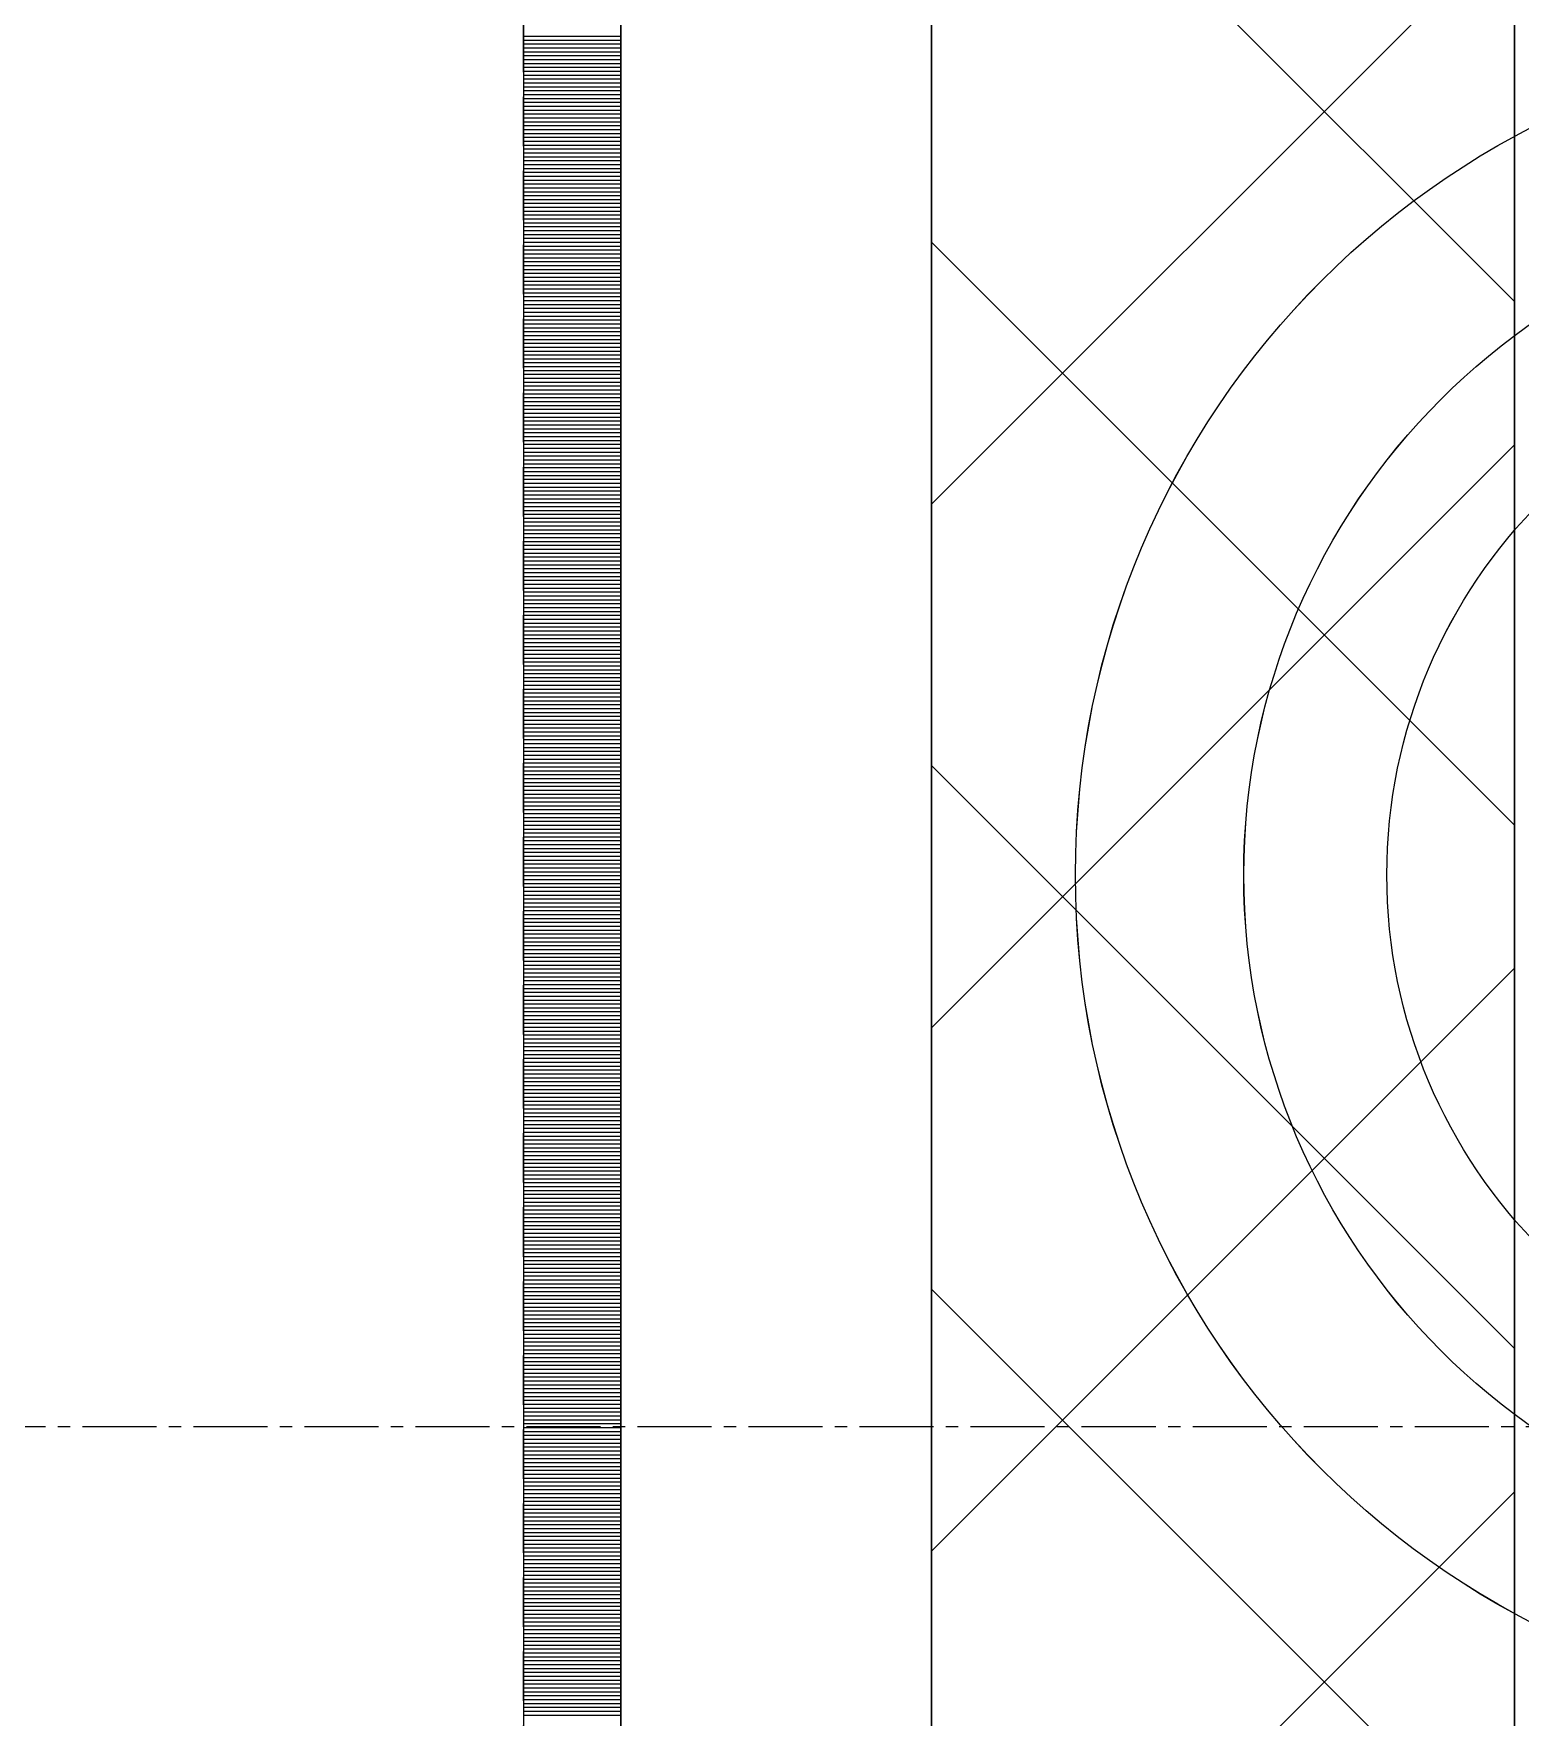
# Model space of a CAD drawing. Header units: millimetres. Extents: x 470010 to 1231400, y -134005 to 421770.
# Drawn here: x 672392.5 to 672775.1, y -14786.1 to -14352.8 of the extents above; entities that cross this region are included whole.
import ezdxf
from ezdxf.enums import TextEntityAlignment as Align

# ---------------------------------------------------------------- set-up
doc = ezdxf.new("R2010")
doc.units = ezdxf.units.MM
doc.linetypes.add('CENTER2', pattern=[28.575, 19.05, -3.175, 3.175, -3.175])
doc.linetypes.add('DASHED', pattern=[19.05, 12.7, -6.35])
doc.layers.get('Defpoints').update_dxf_attribs({"color": 140})
doc.layers.add('АР_Делит', color=120, linetype='Continuous', lineweight=0, plot=False)
for name, color, linetype, lineweight in [('АР_Стены ПЕНОблок', 52, 'Continuous', 20), ('АР_Тонкая', 254, 'Continuous', 5), ('АР_Утеплитель', 31, 'Continuous', 0), ('АР_Штриховка', 8, 'Continuous', 0)]:
    doc.layers.add(name, color=color, linetype=linetype, lineweight=lineweight)
doc.layers.add('РД_Оси_100', color=7, linetype='Continuous', lineweight=0, true_color=0x525252)
doc.styles.add('style1', font='ARIALN.TTF')

# ---------------------------------------------------------------- blocks, each defined once
blk = doc.blocks.new('СОШ_2200_АР_ОСИ_М100_28.05.24')
at = {"layer": 'АР_Делит', "color": 251, "linetype": 'DASHED', "true_color": 0x636466}
blk.add_lwpolyline([(-355, 13145), (-355, 100855), (37145, 100855), (37145, 129155), (72745, 129155), (72745, 135155), (114955, 135155), (114955, -355)], dxfattribs=at)
at = {"layer": 'РД_Оси_100', "color": 251, "linetype": 'CENTER2', "true_color": 0x636466}
blk.add_line((-5954.958, 78900), (119910, 78900), dxfattribs=at)
blk = doc.blocks.new('A$C9108343f')
at = {"layer": 'АР_Делит', "color": 18, "true_color": 0x000000}
for radius in [216.34, 173.04, 136.21]:
    blk.add_circle((7158.34, 85796.92), radius, dxfattribs=at)
at = {"layer": 'АР_Стены ПЕНОблок', "color": 18, "linetype": 'Continuous', "lineweight": 20, "true_color": 0x000000}
blk.add_line((7054.96, 97555), (7054.96, 21355), dxfattribs=at)
at = {"layer": 'АР_Тонкая', "color": 18, "linetype": 'Continuous', "lineweight": 5, "true_color": 0x000000}
for p, q in [((6799.96, 97555), (6799.96, 21355)), ((6824.96, 97555), (6824.96, 21355)), ((6824.96, 21355), (6824.96, 97555)), ((6904.96, 21355), (6904.96, 97555))]:
    blk.add_line(p, q, dxfattribs=at)
at = {"layer": 'АР_Утеплитель', "color": 18, "linetype": 'Continuous', "lineweight": 0, "true_color": 0x000000}
for p, q in [((6904.96, 97555), (6904.96, 21355)), ((7054.96, 21355), (7054.96, 97555))]:
    blk.add_line(p, q, dxfattribs=at)
at = {"layer": 'АР_Штриховка', "color": 18, "linetype": 'Continuous', "lineweight": 0, "true_color": 0x000000}
for p, q in [((7054.96, 85944.47), (6904.96, 86094.47)), ((6904.96, 85892.33), (7054.96, 86042.33)), ((6799.96, 86012.75), (6824.96, 86012.75)), ((6799.96, 86011.75), (6824.96, 86011.75)), ((6799.96, 86010.75), (6824.96, 86010.75)), ((6799.96, 86009.75), (6824.96, 86009.75)), ((6799.96, 86008.75), (6824.96, 86008.75)), ((6799.96, 86007.75), (6824.96, 86007.75)), ((6799.96, 86006.75), (6824.96, 86006.75)), ((6799.96, 86005.75), (6824.96, 86005.75)), ((6799.96, 86004.75), (6824.96, 86004.75)), ((6799.96, 86003.75), (6824.96, 86003.75)), ((6799.96, 86002.75), (6824.96, 86002.75)), ((6799.96, 86001.75), (6824.96, 86001.75)), ((6799.96, 86000.75), (6824.96, 86000.75)), ((6799.96, 85999.75), (6824.96, 85999.75)), ((6799.96, 85998.75), (6824.96, 85998.75)), ((6799.96, 85997.75), (6824.96, 85997.75)), ((6799.96, 85996.75), (6824.96, 85996.75)), ((6799.96, 85995.75), (6824.96, 85995.75)), ((6799.96, 85994.75), (6824.96, 85994.75)), ((6799.96, 85993.75), (6824.96, 85993.75)), ((6799.96, 85992.75), (6824.96, 85992.75)), ((6799.96, 85991.75), (6824.96, 85991.75)), ((6799.96, 85990.75), (6824.96, 85990.75)), ((6799.96, 85989.75), (6824.96, 85989.75)), ((6799.96, 85988.75), (6824.96, 85988.75)), ((6799.96, 85987.75), (6824.96, 85987.75)), ((6799.96, 85986.75), (6824.96, 85986.75)), ((6799.96, 85985.75), (6824.96, 85985.75)), ((6799.96, 85984.75), (6824.96, 85984.75)), ((6799.96, 85983.75), (6824.96, 85983.75)), ((6799.96, 85982.75), (6824.96, 85982.75)), ((6799.96, 85981.75), (6824.96, 85981.75)), ((6799.96, 85980.75), (6824.96, 85980.75)), ((6799.96, 85979.75), (6824.96, 85979.75)), ((6799.96, 85978.75), (6824.96, 85978.75)), ((6799.96, 85977.75), (6824.96, 85977.75)), ((6799.96, 85976.75), (6824.96, 85976.75)), ((6799.96, 85975.75), (6824.96, 85975.75)), ((6799.96, 85974.75), (6824.96, 85974.75)), ((6799.96, 85973.75), (6824.96, 85973.75)), ((6799.96, 85972.75), (6824.96, 85972.75)), ((6799.96, 85971.75), (6824.96, 85971.75)), ((6799.96, 85970.75), (6824.96, 85970.75)), ((6799.96, 85969.75), (6824.96, 85969.75)), ((6799.96, 85968.75), (6824.96, 85968.75)), ((6799.96, 85967.75), (6824.96, 85967.75)), ((6799.96, 85966.75), (6824.96, 85966.75)), ((6799.96, 85965.75), (6824.96, 85965.75)), ((6799.96, 85964.75), (6824.96, 85964.75)), ((6799.96, 85963.75), (6824.96, 85963.75)), ((6799.96, 85962.75), (6824.96, 85962.75)), ((6799.96, 85961.75), (6824.96, 85961.75)), ((6799.96, 85960.75), (6824.96, 85960.75)), ((6799.96, 85959.75), (6824.96, 85959.75)), ((7054.96, 85809.77), (6904.96, 85959.77)), ((6799.96, 85958.75), (6824.96, 85958.75)), ((6799.96, 85957.75), (6824.96, 85957.75)), ((6799.96, 85956.75), (6824.96, 85956.75)), ((6799.96, 85955.75), (6824.96, 85955.75)), ((6799.96, 85954.75), (6824.96, 85954.75)), ((6799.96, 85953.75), (6824.96, 85953.75)), ((6799.96, 85952.75), (6824.96, 85952.75)), ((6799.96, 85951.75), (6824.96, 85951.75)), ((6799.96, 85950.75), (6824.96, 85950.75)), ((6799.96, 85949.75), (6824.96, 85949.75)), ((6799.96, 85948.75), (6824.96, 85948.75)), ((6799.96, 85947.75), (6824.96, 85947.75)), ((6799.96, 85946.75), (6824.96, 85946.75)), ((6799.96, 85945.75), (6824.96, 85945.75)), ((6799.96, 85944.75), (6824.96, 85944.75)), ((6799.96, 85943.75), (6824.96, 85943.75)), ((6799.96, 85942.75), (6824.96, 85942.75)), ((6799.96, 85941.75), (6824.96, 85941.75)), ((6799.96, 85940.75), (6824.96, 85940.75)), ((6799.96, 85939.75), (6824.96, 85939.75)), ((6799.96, 85938.75), (6824.96, 85938.75)), ((6799.96, 85937.75), (6824.96, 85937.75)), ((6799.96, 85936.75), (6824.96, 85936.75)), ((6799.96, 85935.75), (6824.96, 85935.75)), ((6799.96, 85934.75), (6824.96, 85934.75)), ((6799.96, 85933.75), (6824.96, 85933.75)), ((6799.96, 85932.75), (6824.96, 85932.75)), ((6799.96, 85931.75), (6824.96, 85931.75)), ((6799.96, 85930.75), (6824.96, 85930.75)), ((6799.96, 85929.75), (6824.96, 85929.75)), ((6799.96, 85928.75), (6824.96, 85928.75)), ((6799.96, 85927.75), (6824.96, 85927.75)), ((6799.96, 85926.75), (6824.96, 85926.75)), ((6799.96, 85925.75), (6824.96, 85925.75)), ((6799.96, 85924.75), (6824.96, 85924.75)), ((6799.96, 85923.75), (6824.96, 85923.75)), ((6799.96, 85922.75), (6824.96, 85922.75)), ((6799.96, 85921.75), (6824.96, 85921.75)), ((6799.96, 85920.75), (6824.96, 85920.75)), ((6799.96, 85919.75), (6824.96, 85919.75)), ((6799.96, 85918.75), (6824.96, 85918.75)), ((6799.96, 85917.75), (6824.96, 85917.75)), ((6799.96, 85916.75), (6824.96, 85916.75)), ((6799.96, 85915.75), (6824.96, 85915.75)), ((6799.96, 85914.75), (6824.96, 85914.75)), ((6799.96, 85913.75), (6824.96, 85913.75)), ((6799.96, 85912.75), (6824.96, 85912.75)), ((6799.96, 85911.75), (6824.96, 85911.75)), ((6799.96, 85910.75), (6824.96, 85910.75)), ((6799.96, 85909.75), (6824.96, 85909.75)), ((6799.96, 85908.75), (6824.96, 85908.75)), ((6799.96, 85907.75), (6824.96, 85907.75)), ((6904.96, 85757.63), (7054.96, 85907.63)), ((6799.96, 85906.75), (6824.96, 85906.75)), ((6799.96, 85905.75), (6824.96, 85905.75)), ((6799.96, 85904.75), (6824.96, 85904.75)), ((6799.96, 85903.75), (6824.96, 85903.75)), ((6799.96, 85902.75), (6824.96, 85902.75)), ((6799.96, 85901.75), (6824.96, 85901.75)), ((6799.96, 85900.75), (6824.96, 85900.75)), ((6799.96, 85899.75), (6824.96, 85899.75)), ((6799.96, 85898.75), (6824.96, 85898.75)), ((6799.96, 85897.75), (6824.96, 85897.75)), ((6799.96, 85896.75), (6824.96, 85896.75)), ((6799.96, 85895.75), (6824.96, 85895.75)), ((6799.96, 85894.75), (6824.96, 85894.75)), ((6799.96, 85893.75), (6824.96, 85893.75)), ((6799.96, 85892.75), (6824.96, 85892.75)), ((6799.96, 85891.75), (6824.96, 85891.75)), ((6799.96, 85890.75), (6824.96, 85890.75)), ((6799.96, 85889.75), (6824.96, 85889.75)), ((6799.96, 85888.75), (6824.96, 85888.75)), ((6799.96, 85887.75), (6824.96, 85887.75)), ((6799.96, 85886.75), (6824.96, 85886.75)), ((6799.96, 85885.75), (6824.96, 85885.75)), ((6799.96, 85884.75), (6824.96, 85884.75)), ((6799.96, 85883.75), (6824.96, 85883.75)), ((6799.96, 85882.75), (6824.96, 85882.75)), ((6799.96, 85881.75), (6824.96, 85881.75)), ((6799.96, 85880.75), (6824.96, 85880.75)), ((6799.96, 85879.75), (6824.96, 85879.75)), ((6799.96, 85878.75), (6824.96, 85878.75)), ((6799.96, 85877.75), (6824.96, 85877.75)), ((6799.96, 85876.75), (6824.96, 85876.75)), ((6799.96, 85875.75), (6824.96, 85875.75)), ((6799.96, 85874.75), (6824.96, 85874.75)), ((6799.96, 85873.75), (6824.96, 85873.75)), ((6799.96, 85872.75), (6824.96, 85872.75)), ((6799.96, 85871.75), (6824.96, 85871.75)), ((6799.96, 85870.75), (6824.96, 85870.75)), ((6799.96, 85869.75), (6824.96, 85869.75)), ((6799.96, 85868.75), (6824.96, 85868.75)), ((6799.96, 85867.75), (6824.96, 85867.75)), ((6799.96, 85866.75), (6824.96, 85866.75)), ((6799.96, 85865.75), (6824.96, 85865.75)), ((6799.96, 85864.75), (6824.96, 85864.75)), ((6799.96, 85863.75), (6824.96, 85863.75)), ((6799.96, 85862.75), (6824.96, 85862.75)), ((6799.96, 85861.75), (6824.96, 85861.75)), ((6799.96, 85860.75), (6824.96, 85860.75)), ((6799.96, 85859.75), (6824.96, 85859.75)), ((6799.96, 85858.75), (6824.96, 85858.75)), ((6799.96, 85857.75), (6824.96, 85857.75)), ((6799.96, 85856.75), (6824.96, 85856.75)), ((6799.96, 85855.75), (6824.96, 85855.75)), ((6799.96, 85854.75), (6824.96, 85854.75)), ((6799.96, 85853.75), (6824.96, 85853.75)), ((6799.96, 85852.75), (6824.96, 85852.75)), ((6799.96, 85851.75), (6824.96, 85851.75)), ((6799.96, 85850.75), (6824.96, 85850.75)), ((6799.96, 85849.75), (6824.96, 85849.75)), ((6799.96, 85848.75), (6824.96, 85848.75)), ((6799.96, 85847.75), (6824.96, 85847.75)), ((6799.96, 85846.75), (6824.96, 85846.75)), ((6799.96, 85845.75), (6824.96, 85845.75)), ((6799.96, 85844.75), (6824.96, 85844.75)), ((6799.96, 85843.75), (6824.96, 85843.75)), ((6799.96, 85842.75), (6824.96, 85842.75)), ((6799.96, 85841.75), (6824.96, 85841.75)), ((6799.96, 85840.75), (6824.96, 85840.75)), ((6799.96, 85839.75), (6824.96, 85839.75)), ((6799.96, 85838.75), (6824.96, 85838.75)), ((6799.96, 85837.75), (6824.96, 85837.75)), ((6799.96, 85836.75), (6824.96, 85836.75)), ((6799.96, 85835.75), (6824.96, 85835.75)), ((6799.96, 85834.75), (6824.96, 85834.75)), ((6799.96, 85833.75), (6824.96, 85833.75)), ((6799.96, 85832.75), (6824.96, 85832.75)), ((6799.96, 85831.75), (6824.96, 85831.75)), ((6799.96, 85830.75), (6824.96, 85830.75)), ((6799.96, 85829.75), (6824.96, 85829.75)), ((6799.96, 85828.75), (6824.96, 85828.75)), ((6799.96, 85827.75), (6824.96, 85827.75)), ((6799.96, 85826.75), (6824.96, 85826.75)), ((6799.96, 85825.75), (6824.96, 85825.75)), ((6799.96, 85824.75), (6824.96, 85824.75)), ((7054.96, 85675.06), (6904.96, 85825.06)), ((6799.96, 85823.75), (6824.96, 85823.75)), ((6799.96, 85822.75), (6824.96, 85822.75)), ((6799.96, 85821.75), (6824.96, 85821.75)), ((6799.96, 85820.75), (6824.96, 85820.75)), ((6799.96, 85819.75), (6824.96, 85819.75)), ((6799.96, 85818.75), (6824.96, 85818.75)), ((6799.96, 85817.75), (6824.96, 85817.75)), ((6799.96, 85816.75), (6824.96, 85816.75)), ((6799.96, 85815.75), (6824.96, 85815.75)), ((6799.96, 85814.75), (6824.96, 85814.75)), ((6799.96, 85813.75), (6824.96, 85813.75)), ((6799.96, 85812.75), (6824.96, 85812.75)), ((6799.96, 85811.75), (6824.96, 85811.75)), ((6799.96, 85810.75), (6824.96, 85810.75)), ((6799.96, 85809.75), (6824.96, 85809.75)), ((6799.96, 85808.75), (6824.96, 85808.75)), ((6799.96, 85807.75), (6824.96, 85807.75)), ((6799.96, 85806.75), (6824.96, 85806.75)), ((6799.96, 85805.75), (6824.96, 85805.75)), ((6799.96, 85804.75), (6824.96, 85804.75)), ((6799.96, 85803.75), (6824.96, 85803.75)), ((6799.96, 85802.75), (6824.96, 85802.75)), ((6799.96, 85801.75), (6824.96, 85801.75)), ((6799.96, 85800.75), (6824.96, 85800.75)), ((6799.96, 85799.75), (6824.96, 85799.75)), ((6799.96, 85798.75), (6824.96, 85798.75)), ((6799.96, 85797.75), (6824.96, 85797.75)), ((6799.96, 85796.75), (6824.96, 85796.75)), ((6799.96, 85795.75), (6824.96, 85795.75)), ((6799.96, 85794.75), (6824.96, 85794.75)), ((6799.96, 85793.75), (6824.96, 85793.75)), ((6799.96, 85792.75), (6824.96, 85792.75)), ((6799.96, 85791.75), (6824.96, 85791.75)), ((6799.96, 85790.75), (6824.96, 85790.75)), ((6799.96, 85789.75), (6824.96, 85789.75)), ((6799.96, 85788.75), (6824.96, 85788.75)), ((6799.96, 85787.75), (6824.96, 85787.75)), ((6799.96, 85786.75), (6824.96, 85786.75)), ((6799.96, 85785.75), (6824.96, 85785.75)), ((6799.96, 85784.75), (6824.96, 85784.75)), ((6799.96, 85783.75), (6824.96, 85783.75)), ((6799.96, 85782.75), (6824.96, 85782.75)), ((6799.96, 85781.75), (6824.96, 85781.75)), ((6799.96, 85780.75), (6824.96, 85780.75)), ((6799.96, 85779.75), (6824.96, 85779.75)), ((6799.96, 85778.75), (6824.96, 85778.75)), ((6799.96, 85777.75), (6824.96, 85777.75)), ((6799.96, 85776.75), (6824.96, 85776.75)), ((6799.96, 85775.75), (6824.96, 85775.75)), ((6799.96, 85774.75), (6824.96, 85774.75)), ((6799.96, 85773.75), (6824.96, 85773.75)), ((6799.96, 85772.75), (6824.96, 85772.75)), ((6904.96, 85622.93), (7054.96, 85772.93)), ((6799.96, 85771.75), (6824.96, 85771.75)), ((6799.96, 85770.75), (6824.96, 85770.75)), ((6799.96, 85769.75), (6824.96, 85769.75)), ((6799.96, 85768.75), (6824.96, 85768.75)), ((6799.96, 85767.75), (6824.96, 85767.75)), ((6799.96, 85766.75), (6824.96, 85766.75)), ((6799.96, 85765.75), (6824.96, 85765.75)), ((6799.96, 85764.75), (6824.96, 85764.75)), ((6799.96, 85763.75), (6824.96, 85763.75)), ((6799.96, 85762.75), (6824.96, 85762.75)), ((6799.96, 85761.75), (6824.96, 85761.75)), ((6799.96, 85760.75), (6824.96, 85760.75)), ((6799.96, 85759.75), (6824.96, 85759.75)), ((6799.96, 85758.75), (6824.96, 85758.75)), ((6799.96, 85757.75), (6824.96, 85757.75)), ((6799.96, 85756.75), (6824.96, 85756.75)), ((6799.96, 85755.75), (6824.96, 85755.75)), ((6799.96, 85754.75), (6824.96, 85754.75)), ((6799.96, 85753.75), (6824.96, 85753.75)), ((6799.96, 85752.75), (6824.96, 85752.75)), ((6799.96, 85751.75), (6824.96, 85751.75)), ((6799.96, 85750.75), (6824.96, 85750.75)), ((6799.96, 85749.75), (6824.96, 85749.75)), ((6799.96, 85748.75), (6824.96, 85748.75)), ((6799.96, 85747.75), (6824.96, 85747.75)), ((6799.96, 85746.75), (6824.96, 85746.75)), ((6799.96, 85745.75), (6824.96, 85745.75)), ((6799.96, 85744.75), (6824.96, 85744.75)), ((6799.96, 85743.75), (6824.96, 85743.75)), ((6799.96, 85742.75), (6824.96, 85742.75)), ((6799.96, 85741.75), (6824.96, 85741.75)), ((6799.96, 85740.75), (6824.96, 85740.75)), ((6799.96, 85739.75), (6824.96, 85739.75)), ((6799.96, 85738.75), (6824.96, 85738.75)), ((6799.96, 85737.75), (6824.96, 85737.75)), ((6799.96, 85736.75), (6824.96, 85736.75)), ((6799.96, 85735.75), (6824.96, 85735.75)), ((6799.96, 85734.75), (6824.96, 85734.75)), ((6799.96, 85733.75), (6824.96, 85733.75)), ((6799.96, 85732.75), (6824.96, 85732.75)), ((6799.96, 85731.75), (6824.96, 85731.75)), ((6799.96, 85730.75), (6824.96, 85730.75)), ((6799.96, 85729.75), (6824.96, 85729.75)), ((6799.96, 85728.75), (6824.96, 85728.75)), ((6799.96, 85727.75), (6824.96, 85727.75)), ((6799.96, 85726.75), (6824.96, 85726.75)), ((6799.96, 85725.75), (6824.96, 85725.75)), ((6799.96, 85724.75), (6824.96, 85724.75)), ((6799.96, 85723.75), (6824.96, 85723.75)), ((6799.96, 85722.75), (6824.96, 85722.75)), ((6799.96, 85721.75), (6824.96, 85721.75)), ((6799.96, 85720.75), (6824.96, 85720.75)), ((6799.96, 85719.75), (6824.96, 85719.75)), ((6799.96, 85718.75), (6824.96, 85718.75)), ((6799.96, 85717.75), (6824.96, 85717.75)), ((6799.96, 85716.75), (6824.96, 85716.75)), ((6799.96, 85715.75), (6824.96, 85715.75)), ((6799.96, 85714.75), (6824.96, 85714.75)), ((6799.96, 85713.75), (6824.96, 85713.75)), ((6799.96, 85712.75), (6824.96, 85712.75)), ((6799.96, 85711.75), (6824.96, 85711.75)), ((6799.96, 85710.75), (6824.96, 85710.75)), ((6799.96, 85709.75), (6824.96, 85709.75)), ((6799.96, 85708.75), (6824.96, 85708.75)), ((6799.96, 85707.75), (6824.96, 85707.75)), ((6799.96, 85706.75), (6824.96, 85706.75)), ((6799.96, 85705.75), (6824.96, 85705.75)), ((6799.96, 85704.75), (6824.96, 85704.75)), ((6799.96, 85703.75), (6824.96, 85703.75)), ((6799.96, 85702.75), (6824.96, 85702.75)), ((6799.96, 85701.75), (6824.96, 85701.75)), ((6799.96, 85700.75), (6824.96, 85700.75)), ((6799.96, 85699.75), (6824.96, 85699.75)), ((6799.96, 85698.75), (6824.96, 85698.75)), ((6799.96, 85697.75), (6824.96, 85697.75)), ((6799.96, 85696.75), (6824.96, 85696.75)), ((6799.96, 85695.75), (6824.96, 85695.75)), ((6799.96, 85694.75), (6824.96, 85694.75)), ((6799.96, 85693.75), (6824.96, 85693.75)), ((6799.96, 85692.75), (6824.96, 85692.75)), ((6799.96, 85691.75), (6824.96, 85691.75)), ((6799.96, 85690.75), (6824.96, 85690.75)), ((6799.96, 85689.75), (6824.96, 85689.75)), ((6799.96, 85688.75), (6824.96, 85688.75)), ((6799.96, 85687.75), (6824.96, 85687.75)), ((6799.96, 85686.75), (6824.96, 85686.75)), ((7054.96, 85540.36), (6904.96, 85690.36)), ((6799.96, 85685.75), (6824.96, 85685.75)), ((6799.96, 85684.75), (6824.96, 85684.75)), ((6799.96, 85683.75), (6824.96, 85683.75)), ((6799.96, 85682.75), (6824.96, 85682.75)), ((6799.96, 85681.75), (6824.96, 85681.75)), ((6799.96, 85680.75), (6824.96, 85680.75)), ((6799.96, 85679.75), (6824.96, 85679.75)), ((6799.96, 85678.75), (6824.96, 85678.75)), ((6799.96, 85677.75), (6824.96, 85677.75)), ((6799.96, 85676.75), (6824.96, 85676.75)), ((6799.96, 85675.75), (6824.96, 85675.75)), ((6799.96, 85674.75), (6824.96, 85674.75)), ((6799.96, 85673.75), (6824.96, 85673.75)), ((6799.96, 85672.75), (6824.96, 85672.75)), ((6799.96, 85671.75), (6824.96, 85671.75)), ((6799.96, 85670.75), (6824.96, 85670.75)), ((6799.96, 85669.75), (6824.96, 85669.75)), ((6799.96, 85668.75), (6824.96, 85668.75)), ((6799.96, 85667.75), (6824.96, 85667.75)), ((6799.96, 85666.75), (6824.96, 85666.75)), ((6799.96, 85665.75), (6824.96, 85665.75)), ((6799.96, 85664.75), (6824.96, 85664.75)), ((6799.96, 85663.75), (6824.96, 85663.75)), ((6799.96, 85662.75), (6824.96, 85662.75)), ((6799.96, 85661.75), (6824.96, 85661.75)), ((6799.96, 85660.75), (6824.96, 85660.75)), ((6799.96, 85659.75), (6824.96, 85659.75)), ((6799.96, 85658.75), (6824.96, 85658.75)), ((6799.96, 85657.75), (6824.96, 85657.75)), ((6799.96, 85656.75), (6824.96, 85656.75)), ((6799.96, 85655.75), (6824.96, 85655.75)), ((6799.96, 85654.75), (6824.96, 85654.75)), ((6799.96, 85653.75), (6824.96, 85653.75)), ((6799.96, 85652.75), (6824.96, 85652.75)), ((6799.96, 85651.75), (6824.96, 85651.75)), ((6799.96, 85650.75), (6824.96, 85650.75)), ((6799.96, 85649.75), (6824.96, 85649.75)), ((6799.96, 85648.75), (6824.96, 85648.75)), ((6799.96, 85647.75), (6824.96, 85647.75)), ((6799.96, 85646.75), (6824.96, 85646.75)), ((6799.96, 85645.75), (6824.96, 85645.75)), ((6799.96, 85644.75), (6824.96, 85644.75)), ((6799.96, 85643.75), (6824.96, 85643.75)), ((6799.96, 85642.75), (6824.96, 85642.75)), ((6799.96, 85641.75), (6824.96, 85641.75)), ((6799.96, 85640.75), (6824.96, 85640.75)), ((6799.96, 85639.75), (6824.96, 85639.75)), ((6799.96, 85638.75), (6824.96, 85638.75)), ((6799.96, 85637.75), (6824.96, 85637.75)), ((6799.96, 85636.75), (6824.96, 85636.75)), ((6799.96, 85635.75), (6824.96, 85635.75)), ((6799.96, 85634.75), (6824.96, 85634.75)), ((6904.96, 85488.22), (7054.96, 85638.22)), ((6799.96, 85633.75), (6824.96, 85633.75)), ((6799.96, 85632.75), (6824.96, 85632.75)), ((6799.96, 85631.75), (6824.96, 85631.75)), ((6799.96, 85630.75), (6824.96, 85630.75)), ((6799.96, 85629.75), (6824.96, 85629.75)), ((6799.96, 85628.75), (6824.96, 85628.75)), ((6799.96, 85627.75), (6824.96, 85627.75)), ((6799.96, 85626.75), (6824.96, 85626.75)), ((6799.96, 85625.75), (6824.96, 85625.75)), ((6799.96, 85624.75), (6824.96, 85624.75)), ((6799.96, 85623.75), (6824.96, 85623.75)), ((6799.96, 85622.75), (6824.96, 85622.75)), ((6799.96, 85621.75), (6824.96, 85621.75)), ((6799.96, 85620.75), (6824.96, 85620.75)), ((6799.96, 85619.75), (6824.96, 85619.75)), ((6799.96, 85618.75), (6824.96, 85618.75)), ((6799.96, 85617.75), (6824.96, 85617.75)), ((6799.96, 85616.75), (6824.96, 85616.75)), ((6799.96, 85615.75), (6824.96, 85615.75)), ((6799.96, 85614.75), (6824.96, 85614.75)), ((6799.96, 85613.75), (6824.96, 85613.75)), ((6799.96, 85612.75), (6824.96, 85612.75)), ((6799.96, 85611.75), (6824.96, 85611.75)), ((6799.96, 85610.75), (6824.96, 85610.75)), ((6799.96, 85609.75), (6824.96, 85609.75)), ((6799.96, 85608.75), (6824.96, 85608.75)), ((6799.96, 85607.75), (6824.96, 85607.75)), ((6799.96, 85606.75), (6824.96, 85606.75)), ((6799.96, 85605.75), (6824.96, 85605.75)), ((6799.96, 85604.75), (6824.96, 85604.75)), ((6799.96, 85603.75), (6824.96, 85603.75)), ((6799.96, 85602.75), (6824.96, 85602.75)), ((6799.96, 85601.75), (6824.96, 85601.75)), ((6799.96, 85600.75), (6824.96, 85600.75)), ((6799.96, 85599.75), (6824.96, 85599.75)), ((6799.96, 85598.75), (6824.96, 85598.75)), ((6799.96, 85597.75), (6824.96, 85597.75)), ((6799.96, 85596.75), (6824.96, 85596.75)), ((6799.96, 85595.75), (6824.96, 85595.75)), ((6799.96, 85594.75), (6824.96, 85594.75)), ((6799.96, 85593.75), (6824.96, 85593.75)), ((6799.96, 85592.75), (6824.96, 85592.75)), ((6799.96, 85591.75), (6824.96, 85591.75)), ((6799.96, 85590.75), (6824.96, 85590.75)), ((6799.96, 85589.75), (6824.96, 85589.75)), ((6799.96, 85588.75), (6824.96, 85588.75)), ((6799.96, 85587.75), (6824.96, 85587.75)), ((6799.96, 85586.75), (6824.96, 85586.75)), ((6799.96, 85585.75), (6824.96, 85585.75)), ((6799.96, 85584.75), (6824.96, 85584.75)), ((6799.96, 85583.75), (6824.96, 85583.75)), ((6799.96, 85582.75), (6824.96, 85582.75)), ((6799.96, 85581.75), (6824.96, 85581.75)), ((6799.96, 85580.75), (6824.96, 85580.75))]:
    blk.add_line(p, q, dxfattribs=at)
at = {"layer": 'РД_Оси_100'}
blk.add_blockref('СОШ_2200_АР_ОСИ_М100_28.05.24', (7154.96, 6755), dxfattribs=at)
at = {"layer": 'Defpoints', "color": 18, "true_color": 0x000000, "style": 'style1'}
for p in [(143949.34, 316089.12), (143974.98, 281639.5), (143890.4, 273244.71), (143839.99, 264276.81), (143967.75, 254892.38), (12251.96, 104178.14), (12382.58, 96023.14)]:
    blk.add_attdef('АР-ПОМЕЩЕНИЕ:НАИМЕНОВАНИЕ', text='', height=100, dxfattribs=at).set_placement(p, align=Align.MIDDLE)
at = {"layer": 'Defpoints', "color": 18, "true_color": 0x000000, "style": 'style1', "flags": 8}
for p in [(143951.3, 279099.09), (143848.34, 269251.11), (143875.33, 260094.25), (144049.74, 250824.7), (163419.28, 238153.36), (155897.46, 237965.97), (183037.2, 237965.97), (143342.94, 237876.19)]:
    blk.add_attdef('АР-ПОМЕЩЕНИЕ:НАИМЕНОВАНИЕ', text='', height=100, dxfattribs=at).set_placement(p, align=Align.MIDDLE)

msp = doc.modelspace()

# ---------------------------------------------------------------- linework, layer by layer
at = {"layer": 'АР_Делит', "color": 18, "true_color": 0x000000}
for radius in [216.336, 173.036, 136.212]:
    msp.add_circle((672876.957, -14569.322), radius, dxfattribs=at)
at = {"layer": 'АР_Стены ПЕНОблок', "color": 18, "linetype": 'Continuous', "lineweight": 20, "true_color": 0x000000}
msp.add_line((672773.57, -2811.242), (672773.57, -79011.242), dxfattribs=at)
at = {"layer": 'АР_Тонкая', "color": 18, "linetype": 'Continuous', "lineweight": 5, "true_color": 0x000000}
for p, q in [((672518.57, -2811.242), (672518.57, -79011.242)), ((672543.57, -2811.242), (672543.57, -79011.242)), ((672543.57, -79011.242), (672543.57, -2811.242)), ((672623.57, -79011.242), (672623.57, -2811.242))]:
    msp.add_line(p, q, dxfattribs=at)
at = {"layer": 'АР_Утеплитель', "color": 18, "linetype": 'Continuous', "lineweight": 0, "true_color": 0x000000}
for p, q in [((672623.57, -2811.242), (672623.57, -79011.242)), ((672773.57, -79011.242), (672773.57, -2811.242))]:
    msp.add_line(p, q, dxfattribs=at)
at = {"layer": 'АР_Штриховка', "color": 18, "linetype": 'Continuous', "lineweight": 0, "true_color": 0x000000}
for p, q in [((672773.57, -14421.772), (672623.57, -14271.772)), ((672623.57, -14473.909), (672773.57, -14323.909)), ((672518.57, -14353.492), (672543.57, -14353.492)), ((672518.57, -14354.492), (672543.57, -14354.492)), ((672518.57, -14355.492), (672543.57, -14355.492)), ((672518.57, -14356.492), (672543.57, -14356.492)), ((672518.57, -14357.492), (672543.57, -14357.492)), ((672518.57, -14358.492), (672543.57, -14358.492)), ((672518.57, -14359.492), (672543.57, -14359.492)), ((672518.57, -14360.492), (672543.57, -14360.492)), ((672518.57, -14361.492), (672543.57, -14361.492)), ((672518.57, -14362.492), (672543.57, -14362.492)), ((672518.57, -14363.492), (672543.57, -14363.492)), ((672518.57, -14364.492), (672543.57, -14364.492)), ((672518.57, -14365.492), (672543.57, -14365.492)), ((672518.57, -14366.492), (672543.57, -14366.492)), ((672518.57, -14367.492), (672543.57, -14367.492)), ((672518.57, -14368.492), (672543.57, -14368.492)), ((672518.57, -14369.492), (672543.57, -14369.492)), ((672518.57, -14370.492), (672543.57, -14370.492)), ((672518.57, -14371.492), (672543.57, -14371.492)), ((672518.57, -14372.492), (672543.57, -14372.492)), ((672518.57, -14373.492), (672543.57, -14373.492)), ((672518.57, -14374.492), (672543.57, -14374.492)), ((672518.57, -14375.492), (672543.57, -14375.492)), ((672518.57, -14376.492), (672543.57, -14376.492)), ((672518.57, -14377.492), (672543.57, -14377.492)), ((672518.57, -14378.492), (672543.57, -14378.492)), ((672518.57, -14379.492), (672543.57, -14379.492)), ((672518.57, -14380.492), (672543.57, -14380.492)), ((672518.57, -14381.492), (672543.57, -14381.492)), ((672518.57, -14382.492), (672543.57, -14382.492)), ((672518.57, -14383.492), (672543.57, -14383.492)), ((672518.57, -14384.492), (672543.57, -14384.492)), ((672518.57, -14385.492), (672543.57, -14385.492)), ((672518.57, -14386.492), (672543.57, -14386.492)), ((672518.57, -14387.492), (672543.57, -14387.492)), ((672518.57, -14388.492), (672543.57, -14388.492)), ((672518.57, -14389.492), (672543.57, -14389.492)), ((672518.57, -14390.492), (672543.57, -14390.492)), ((672518.57, -14391.492), (672543.57, -14391.492)), ((672518.57, -14392.492), (672543.57, -14392.492)), ((672518.57, -14393.492), (672543.57, -14393.492)), ((672518.57, -14394.492), (672543.57, -14394.492)), ((672518.57, -14395.492), (672543.57, -14395.492)), ((672518.57, -14396.492), (672543.57, -14396.492)), ((672518.57, -14397.492), (672543.57, -14397.492)), ((672518.57, -14398.492), (672543.57, -14398.492)), ((672518.57, -14399.492), (672543.57, -14399.492)), ((672518.57, -14400.492), (672543.57, -14400.492)), ((672518.57, -14401.492), (672543.57, -14401.492)), ((672518.57, -14402.492), (672543.57, -14402.492)), ((672518.57, -14403.492), (672543.57, -14403.492)), ((672518.57, -14404.492), (672543.57, -14404.492)), ((672518.57, -14405.492), (672543.57, -14405.492)), ((672518.57, -14406.492), (672543.57, -14406.492)), ((672518.57, -14407.492), (672543.57, -14407.492)), ((672518.57, -14408.492), (672543.57, -14408.492)), ((672518.57, -14409.492), (672543.57, -14409.492)), ((672773.57, -14556.476), (672623.57, -14406.476)), ((672518.57, -14410.492), (672543.57, -14410.492)), ((672518.57, -14411.492), (672543.57, -14411.492)), ((672518.57, -14412.492), (672543.57, -14412.492)), ((672518.57, -14413.492), (672543.57, -14413.492)), ((672518.57, -14414.492), (672543.57, -14414.492)), ((672518.57, -14415.492), (672543.57, -14415.492)), ((672518.57, -14416.492), (672543.57, -14416.492)), ((672518.57, -14417.492), (672543.57, -14417.492)), ((672518.57, -14418.492), (672543.57, -14418.492)), ((672518.57, -14419.492), (672543.57, -14419.492)), ((672518.57, -14420.492), (672543.57, -14420.492)), ((672518.57, -14421.492), (672543.57, -14421.492)), ((672518.57, -14422.492), (672543.57, -14422.492)), ((672518.57, -14423.492), (672543.57, -14423.492)), ((672518.57, -14424.492), (672543.57, -14424.492)), ((672518.57, -14425.492), (672543.57, -14425.492)), ((672518.57, -14426.492), (672543.57, -14426.492)), ((672518.57, -14427.492), (672543.57, -14427.492)), ((672518.57, -14428.492), (672543.57, -14428.492)), ((672518.57, -14429.492), (672543.57, -14429.492)), ((672518.57, -14430.492), (672543.57, -14430.492)), ((672518.57, -14431.492), (672543.57, -14431.492)), ((672518.57, -14432.492), (672543.57, -14432.492)), ((672518.57, -14433.492), (672543.57, -14433.492)), ((672518.57, -14434.492), (672543.57, -14434.492)), ((672518.57, -14435.492), (672543.57, -14435.492)), ((672518.57, -14436.492), (672543.57, -14436.492)), ((672518.57, -14437.492), (672543.57, -14437.492)), ((672518.57, -14438.492), (672543.57, -14438.492)), ((672518.57, -14439.492), (672543.57, -14439.492)), ((672518.57, -14440.492), (672543.57, -14440.492)), ((672518.57, -14441.492), (672543.57, -14441.492)), ((672518.57, -14442.492), (672543.57, -14442.492)), ((672518.57, -14443.492), (672543.57, -14443.492)), ((672518.57, -14444.492), (672543.57, -14444.492)), ((672518.57, -14445.492), (672543.57, -14445.492)), ((672518.57, -14446.492), (672543.57, -14446.492)), ((672518.57, -14447.492), (672543.57, -14447.492)), ((672518.57, -14448.492), (672543.57, -14448.492)), ((672518.57, -14449.492), (672543.57, -14449.492)), ((672518.57, -14450.492), (672543.57, -14450.492)), ((672518.57, -14451.492), (672543.57, -14451.492)), ((672518.57, -14452.492), (672543.57, -14452.492)), ((672518.57, -14453.492), (672543.57, -14453.492)), ((672518.57, -14454.492), (672543.57, -14454.492)), ((672518.57, -14455.492), (672543.57, -14455.492)), ((672518.57, -14456.492), (672543.57, -14456.492)), ((672518.57, -14457.492), (672543.57, -14457.492)), ((672518.57, -14458.492), (672543.57, -14458.492)), ((672518.57, -14459.492), (672543.57, -14459.492)), ((672518.57, -14460.492), (672543.57, -14460.492)), ((672518.57, -14461.492), (672543.57, -14461.492)), ((672623.57, -14608.613), (672773.57, -14458.613)), ((672518.57, -14462.492), (672543.57, -14462.492)), ((672518.57, -14463.492), (672543.57, -14463.492)), ((672518.57, -14464.492), (672543.57, -14464.492)), ((672518.57, -14465.492), (672543.57, -14465.492)), ((672518.57, -14466.492), (672543.57, -14466.492)), ((672518.57, -14467.492), (672543.57, -14467.492)), ((672518.57, -14468.492), (672543.57, -14468.492)), ((672518.57, -14469.492), (672543.57, -14469.492)), ((672518.57, -14470.492), (672543.57, -14470.492)), ((672518.57, -14471.492), (672543.57, -14471.492)), ((672518.57, -14472.492), (672543.57, -14472.492)), ((672518.57, -14473.492), (672543.57, -14473.492)), ((672518.57, -14474.492), (672543.57, -14474.492)), ((672518.57, -14475.492), (672543.57, -14475.492)), ((672518.57, -14476.492), (672543.57, -14476.492)), ((672518.57, -14477.492), (672543.57, -14477.492)), ((672518.57, -14478.492), (672543.57, -14478.492)), ((672518.57, -14479.492), (672543.57, -14479.492)), ((672518.57, -14480.492), (672543.57, -14480.492)), ((672518.57, -14481.492), (672543.57, -14481.492)), ((672518.57, -14482.492), (672543.57, -14482.492)), ((672518.57, -14483.492), (672543.57, -14483.492)), ((672518.57, -14484.492), (672543.57, -14484.492)), ((672518.57, -14485.492), (672543.57, -14485.492)), ((672518.57, -14486.492), (672543.57, -14486.492)), ((672518.57, -14487.492), (672543.57, -14487.492)), ((672518.57, -14488.492), (672543.57, -14488.492)), ((672518.57, -14489.492), (672543.57, -14489.492)), ((672518.57, -14490.492), (672543.57, -14490.492)), ((672518.57, -14491.492), (672543.57, -14491.492)), ((672518.57, -14492.492), (672543.57, -14492.492)), ((672518.57, -14493.492), (672543.57, -14493.492)), ((672518.57, -14494.492), (672543.57, -14494.492)), ((672518.57, -14495.492), (672543.57, -14495.492)), ((672518.57, -14496.492), (672543.57, -14496.492)), ((672518.57, -14497.492), (672543.57, -14497.492)), ((672518.57, -14498.492), (672543.57, -14498.492)), ((672518.57, -14499.492), (672543.57, -14499.492)), ((672518.57, -14500.492), (672543.57, -14500.492)), ((672518.57, -14501.492), (672543.57, -14501.492)), ((672518.57, -14502.492), (672543.57, -14502.492)), ((672518.57, -14503.492), (672543.57, -14503.492)), ((672518.57, -14504.492), (672543.57, -14504.492)), ((672518.57, -14505.492), (672543.57, -14505.492)), ((672518.57, -14506.492), (672543.57, -14506.492)), ((672518.57, -14507.492), (672543.57, -14507.492)), ((672518.57, -14508.492), (672543.57, -14508.492)), ((672518.57, -14509.492), (672543.57, -14509.492)), ((672518.57, -14510.492), (672543.57, -14510.492)), ((672518.57, -14511.492), (672543.57, -14511.492)), ((672518.57, -14512.492), (672543.57, -14512.492)), ((672518.57, -14513.492), (672543.57, -14513.492)), ((672518.57, -14514.492), (672543.57, -14514.492)), ((672518.57, -14515.492), (672543.57, -14515.492)), ((672518.57, -14516.492), (672543.57, -14516.492)), ((672518.57, -14517.492), (672543.57, -14517.492)), ((672518.57, -14518.492), (672543.57, -14518.492)), ((672518.57, -14519.492), (672543.57, -14519.492)), ((672518.57, -14520.492), (672543.57, -14520.492)), ((672518.57, -14521.492), (672543.57, -14521.492)), ((672518.57, -14522.492), (672543.57, -14522.492)), ((672518.57, -14523.492), (672543.57, -14523.492)), ((672518.57, -14524.492), (672543.57, -14524.492)), ((672518.57, -14525.492), (672543.57, -14525.492)), ((672518.57, -14526.492), (672543.57, -14526.492)), ((672518.57, -14527.492), (672543.57, -14527.492)), ((672518.57, -14528.492), (672543.57, -14528.492)), ((672518.57, -14529.492), (672543.57, -14529.492)), ((672518.57, -14530.492), (672543.57, -14530.492)), ((672518.57, -14531.492), (672543.57, -14531.492)), ((672518.57, -14532.492), (672543.57, -14532.492)), ((672518.57, -14533.492), (672543.57, -14533.492)), ((672518.57, -14534.492), (672543.57, -14534.492)), ((672518.57, -14535.492), (672543.57, -14535.492)), ((672518.57, -14536.492), (672543.57, -14536.492)), ((672518.57, -14537.492), (672543.57, -14537.492)), ((672518.57, -14538.492), (672543.57, -14538.492)), ((672518.57, -14539.492), (672543.57, -14539.492)), ((672518.57, -14540.492), (672543.57, -14540.492)), ((672518.57, -14541.492), (672543.57, -14541.492)), ((672518.57, -14542.492), (672543.57, -14542.492)), ((672518.57, -14543.492), (672543.57, -14543.492)), ((672773.57, -14691.18), (672623.57, -14541.18)), ((672518.57, -14544.492), (672543.57, -14544.492)), ((672518.57, -14545.492), (672543.57, -14545.492)), ((672518.57, -14546.492), (672543.57, -14546.492)), ((672518.57, -14547.492), (672543.57, -14547.492)), ((672518.57, -14548.492), (672543.57, -14548.492)), ((672518.57, -14549.492), (672543.57, -14549.492)), ((672518.57, -14550.492), (672543.57, -14550.492)), ((672518.57, -14551.492), (672543.57, -14551.492)), ((672518.57, -14552.492), (672543.57, -14552.492)), ((672518.57, -14553.492), (672543.57, -14553.492)), ((672518.57, -14554.492), (672543.57, -14554.492)), ((672518.57, -14555.492), (672543.57, -14555.492)), ((672518.57, -14556.492), (672543.57, -14556.492)), ((672518.57, -14557.492), (672543.57, -14557.492)), ((672518.57, -14558.492), (672543.57, -14558.492)), ((672518.57, -14559.492), (672543.57, -14559.492)), ((672518.57, -14560.492), (672543.57, -14560.492)), ((672518.57, -14561.492), (672543.57, -14561.492)), ((672518.57, -14562.492), (672543.57, -14562.492)), ((672518.57, -14563.492), (672543.57, -14563.492)), ((672518.57, -14564.492), (672543.57, -14564.492)), ((672518.57, -14565.492), (672543.57, -14565.492)), ((672518.57, -14566.492), (672543.57, -14566.492)), ((672518.57, -14567.492), (672543.57, -14567.492)), ((672518.57, -14568.492), (672543.57, -14568.492)), ((672518.57, -14569.492), (672543.57, -14569.492)), ((672518.57, -14570.492), (672543.57, -14570.492)), ((672518.57, -14571.492), (672543.57, -14571.492)), ((672518.57, -14572.492), (672543.57, -14572.492)), ((672518.57, -14573.492), (672543.57, -14573.492)), ((672518.57, -14574.492), (672543.57, -14574.492)), ((672518.57, -14575.492), (672543.57, -14575.492)), ((672518.57, -14576.492), (672543.57, -14576.492)), ((672518.57, -14577.492), (672543.57, -14577.492)), ((672518.57, -14578.492), (672543.57, -14578.492)), ((672518.57, -14579.492), (672543.57, -14579.492)), ((672518.57, -14580.492), (672543.57, -14580.492)), ((672518.57, -14581.492), (672543.57, -14581.492)), ((672518.57, -14582.492), (672543.57, -14582.492)), ((672518.57, -14583.492), (672543.57, -14583.492)), ((672518.57, -14584.492), (672543.57, -14584.492)), ((672518.57, -14585.492), (672543.57, -14585.492)), ((672518.57, -14586.492), (672543.57, -14586.492)), ((672518.57, -14587.492), (672543.57, -14587.492)), ((672518.57, -14588.492), (672543.57, -14588.492)), ((672518.57, -14589.492), (672543.57, -14589.492)), ((672518.57, -14590.492), (672543.57, -14590.492)), ((672518.57, -14591.492), (672543.57, -14591.492)), ((672518.57, -14592.492), (672543.57, -14592.492)), ((672518.57, -14593.492), (672543.57, -14593.492)), ((672518.57, -14594.492), (672543.57, -14594.492)), ((672518.57, -14595.492), (672543.57, -14595.492)), ((672623.57, -14743.317), (672773.57, -14593.317)), ((672518.57, -14596.492), (672543.57, -14596.492)), ((672518.57, -14597.492), (672543.57, -14597.492)), ((672518.57, -14598.492), (672543.57, -14598.492)), ((672518.57, -14599.492), (672543.57, -14599.492)), ((672518.57, -14600.492), (672543.57, -14600.492)), ((672518.57, -14601.492), (672543.57, -14601.492)), ((672518.57, -14602.492), (672543.57, -14602.492)), ((672518.57, -14603.492), (672543.57, -14603.492)), ((672518.57, -14604.492), (672543.57, -14604.492)), ((672518.57, -14605.492), (672543.57, -14605.492)), ((672518.57, -14606.492), (672543.57, -14606.492)), ((672518.57, -14607.492), (672543.57, -14607.492)), ((672518.57, -14608.492), (672543.57, -14608.492)), ((672518.57, -14609.492), (672543.57, -14609.492)), ((672518.57, -14610.492), (672543.57, -14610.492)), ((672518.57, -14611.492), (672543.57, -14611.492)), ((672518.57, -14612.492), (672543.57, -14612.492)), ((672518.57, -14613.492), (672543.57, -14613.492)), ((672518.57, -14614.492), (672543.57, -14614.492)), ((672518.57, -14615.492), (672543.57, -14615.492)), ((672518.57, -14616.492), (672543.57, -14616.492)), ((672518.57, -14617.492), (672543.57, -14617.492)), ((672518.57, -14618.492), (672543.57, -14618.492)), ((672518.57, -14619.492), (672543.57, -14619.492)), ((672518.57, -14620.492), (672543.57, -14620.492)), ((672518.57, -14621.492), (672543.57, -14621.492)), ((672518.57, -14622.492), (672543.57, -14622.492)), ((672518.57, -14623.492), (672543.57, -14623.492)), ((672518.57, -14624.492), (672543.57, -14624.492)), ((672518.57, -14625.492), (672543.57, -14625.492)), ((672518.57, -14626.492), (672543.57, -14626.492)), ((672518.57, -14627.492), (672543.57, -14627.492)), ((672518.57, -14628.492), (672543.57, -14628.492)), ((672518.57, -14629.492), (672543.57, -14629.492)), ((672518.57, -14630.492), (672543.57, -14630.492)), ((672518.57, -14631.492), (672543.57, -14631.492)), ((672518.57, -14632.492), (672543.57, -14632.492)), ((672518.57, -14633.492), (672543.57, -14633.492)), ((672518.57, -14634.492), (672543.57, -14634.492)), ((672518.57, -14635.492), (672543.57, -14635.492)), ((672518.57, -14636.492), (672543.57, -14636.492)), ((672518.57, -14637.492), (672543.57, -14637.492)), ((672518.57, -14638.492), (672543.57, -14638.492)), ((672518.57, -14639.492), (672543.57, -14639.492)), ((672518.57, -14640.492), (672543.57, -14640.492)), ((672518.57, -14641.492), (672543.57, -14641.492)), ((672518.57, -14642.492), (672543.57, -14642.492)), ((672518.57, -14643.492), (672543.57, -14643.492)), ((672518.57, -14644.492), (672543.57, -14644.492)), ((672518.57, -14645.492), (672543.57, -14645.492)), ((672518.57, -14646.492), (672543.57, -14646.492)), ((672518.57, -14647.492), (672543.57, -14647.492)), ((672518.57, -14648.492), (672543.57, -14648.492)), ((672518.57, -14649.492), (672543.57, -14649.492)), ((672518.57, -14650.492), (672543.57, -14650.492)), ((672518.57, -14651.492), (672543.57, -14651.492)), ((672518.57, -14652.492), (672543.57, -14652.492)), ((672518.57, -14653.492), (672543.57, -14653.492)), ((672518.57, -14654.492), (672543.57, -14654.492)), ((672518.57, -14655.492), (672543.57, -14655.492)), ((672518.57, -14656.492), (672543.57, -14656.492)), ((672518.57, -14657.492), (672543.57, -14657.492)), ((672518.57, -14658.492), (672543.57, -14658.492)), ((672518.57, -14659.492), (672543.57, -14659.492)), ((672518.57, -14660.492), (672543.57, -14660.492)), ((672518.57, -14661.492), (672543.57, -14661.492)), ((672518.57, -14662.492), (672543.57, -14662.492)), ((672518.57, -14663.492), (672543.57, -14663.492)), ((672518.57, -14664.492), (672543.57, -14664.492)), ((672518.57, -14665.492), (672543.57, -14665.492)), ((672518.57, -14666.492), (672543.57, -14666.492)), ((672518.57, -14667.492), (672543.57, -14667.492)), ((672518.57, -14668.492), (672543.57, -14668.492)), ((672518.57, -14669.492), (672543.57, -14669.492)), ((672518.57, -14670.492), (672543.57, -14670.492)), ((672518.57, -14671.492), (672543.57, -14671.492)), ((672518.57, -14672.492), (672543.57, -14672.492)), ((672518.57, -14673.492), (672543.57, -14673.492)), ((672518.57, -14674.492), (672543.57, -14674.492)), ((672518.57, -14675.492), (672543.57, -14675.492)), ((672518.57, -14676.492), (672543.57, -14676.492)), ((672518.57, -14677.492), (672543.57, -14677.492)), ((672773.57, -14825.884), (672623.57, -14675.884)), ((672518.57, -14678.492), (672543.57, -14678.492)), ((672518.57, -14679.492), (672543.57, -14679.492)), ((672518.57, -14680.492), (672543.57, -14680.492)), ((672518.57, -14681.492), (672543.57, -14681.492)), ((672518.57, -14682.492), (672543.57, -14682.492)), ((672518.57, -14683.492), (672543.57, -14683.492)), ((672518.57, -14684.492), (672543.57, -14684.492)), ((672518.57, -14685.492), (672543.57, -14685.492)), ((672518.57, -14686.492), (672543.57, -14686.492)), ((672518.57, -14687.492), (672543.57, -14687.492)), ((672518.57, -14688.492), (672543.57, -14688.492)), ((672518.57, -14689.492), (672543.57, -14689.492)), ((672518.57, -14690.492), (672543.57, -14690.492)), ((672518.57, -14691.492), (672543.57, -14691.492)), ((672518.57, -14692.492), (672543.57, -14692.492)), ((672518.57, -14693.492), (672543.57, -14693.492)), ((672518.57, -14694.492), (672543.57, -14694.492)), ((672518.57, -14695.492), (672543.57, -14695.492)), ((672518.57, -14696.492), (672543.57, -14696.492)), ((672518.57, -14697.492), (672543.57, -14697.492)), ((672518.57, -14698.492), (672543.57, -14698.492)), ((672518.57, -14699.492), (672543.57, -14699.492)), ((672518.57, -14700.492), (672543.57, -14700.492)), ((672518.57, -14701.492), (672543.57, -14701.492)), ((672518.57, -14702.492), (672543.57, -14702.492)), ((672518.57, -14703.492), (672543.57, -14703.492)), ((672518.57, -14704.492), (672543.57, -14704.492)), ((672518.57, -14705.492), (672543.57, -14705.492)), ((672518.57, -14706.492), (672543.57, -14706.492)), ((672518.57, -14707.492), (672543.57, -14707.492)), ((672518.57, -14708.492), (672543.57, -14708.492)), ((672518.57, -14709.492), (672543.57, -14709.492)), ((672518.57, -14710.492), (672543.57, -14710.492)), ((672518.57, -14711.492), (672543.57, -14711.492)), ((672518.57, -14712.492), (672543.57, -14712.492)), ((672518.57, -14713.492), (672543.57, -14713.492)), ((672518.57, -14714.492), (672543.57, -14714.492)), ((672518.57, -14715.492), (672543.57, -14715.492)), ((672518.57, -14716.492), (672543.57, -14716.492)), ((672518.57, -14717.492), (672543.57, -14717.492)), ((672518.57, -14718.492), (672543.57, -14718.492)), ((672518.57, -14719.492), (672543.57, -14719.492)), ((672518.57, -14720.492), (672543.57, -14720.492)), ((672518.57, -14721.492), (672543.57, -14721.492)), ((672518.57, -14722.492), (672543.57, -14722.492)), ((672518.57, -14723.492), (672543.57, -14723.492)), ((672518.57, -14724.492), (672543.57, -14724.492)), ((672518.57, -14725.492), (672543.57, -14725.492)), ((672518.57, -14726.492), (672543.57, -14726.492)), ((672518.57, -14727.492), (672543.57, -14727.492)), ((672518.57, -14728.492), (672543.57, -14728.492)), ((672518.57, -14729.492), (672543.57, -14729.492)), ((672623.57, -14878.021), (672773.57, -14728.021)), ((672518.57, -14730.492), (672543.57, -14730.492)), ((672518.57, -14731.492), (672543.57, -14731.492)), ((672518.57, -14732.492), (672543.57, -14732.492)), ((672518.57, -14733.492), (672543.57, -14733.492)), ((672518.57, -14734.492), (672543.57, -14734.492)), ((672518.57, -14735.492), (672543.57, -14735.492)), ((672518.57, -14736.492), (672543.57, -14736.492)), ((672518.57, -14737.492), (672543.57, -14737.492)), ((672518.57, -14738.492), (672543.57, -14738.492)), ((672518.57, -14739.492), (672543.57, -14739.492)), ((672518.57, -14740.492), (672543.57, -14740.492)), ((672518.57, -14741.492), (672543.57, -14741.492)), ((672518.57, -14742.492), (672543.57, -14742.492)), ((672518.57, -14743.492), (672543.57, -14743.492)), ((672518.57, -14744.492), (672543.57, -14744.492)), ((672518.57, -14745.492), (672543.57, -14745.492)), ((672518.57, -14746.492), (672543.57, -14746.492)), ((672518.57, -14747.492), (672543.57, -14747.492)), ((672518.57, -14748.492), (672543.57, -14748.492)), ((672518.57, -14749.492), (672543.57, -14749.492)), ((672518.57, -14750.492), (672543.57, -14750.492)), ((672518.57, -14751.492), (672543.57, -14751.492)), ((672518.57, -14752.492), (672543.57, -14752.492)), ((672518.57, -14753.492), (672543.57, -14753.492)), ((672518.57, -14754.492), (672543.57, -14754.492)), ((672518.57, -14755.492), (672543.57, -14755.492)), ((672518.57, -14756.492), (672543.57, -14756.492)), ((672518.57, -14757.492), (672543.57, -14757.492)), ((672518.57, -14758.492), (672543.57, -14758.492)), ((672518.57, -14759.492), (672543.57, -14759.492)), ((672518.57, -14760.492), (672543.57, -14760.492)), ((672518.57, -14761.492), (672543.57, -14761.492)), ((672518.57, -14762.492), (672543.57, -14762.492)), ((672518.57, -14763.492), (672543.57, -14763.492)), ((672518.57, -14764.492), (672543.57, -14764.492)), ((672518.57, -14765.492), (672543.57, -14765.492)), ((672518.57, -14766.492), (672543.57, -14766.492)), ((672518.57, -14767.492), (672543.57, -14767.492)), ((672518.57, -14768.492), (672543.57, -14768.492)), ((672518.57, -14769.492), (672543.57, -14769.492)), ((672518.57, -14770.492), (672543.57, -14770.492)), ((672518.57, -14771.492), (672543.57, -14771.492)), ((672518.57, -14772.492), (672543.57, -14772.492)), ((672518.57, -14773.492), (672543.57, -14773.492)), ((672518.57, -14774.492), (672543.57, -14774.492)), ((672518.57, -14775.492), (672543.57, -14775.492)), ((672518.57, -14776.492), (672543.57, -14776.492)), ((672518.57, -14777.492), (672543.57, -14777.492)), ((672518.57, -14778.492), (672543.57, -14778.492)), ((672518.57, -14779.492), (672543.57, -14779.492)), ((672518.57, -14780.492), (672543.57, -14780.492)), ((672518.57, -14781.492), (672543.57, -14781.492)), ((672518.57, -14782.492), (672543.57, -14782.492)), ((672518.57, -14783.492), (672543.57, -14783.492)), ((672518.57, -14784.492), (672543.57, -14784.492)), ((672518.57, -14785.492), (672543.57, -14785.492))]:
    msp.add_line(p, q, dxfattribs=at)

# ---------------------------------------------------------------- block references
msp.add_blockref('A$C9108343f', (665718.612, -100366.242))
at = {"layer": 'РД_Оси_100'}
msp.add_blockref('СОШ_2200_АР_ОСИ_М100_28.05.24', (672873.57, -93611.242), dxfattribs=at)

doc.saveas('drawing.dxf')
